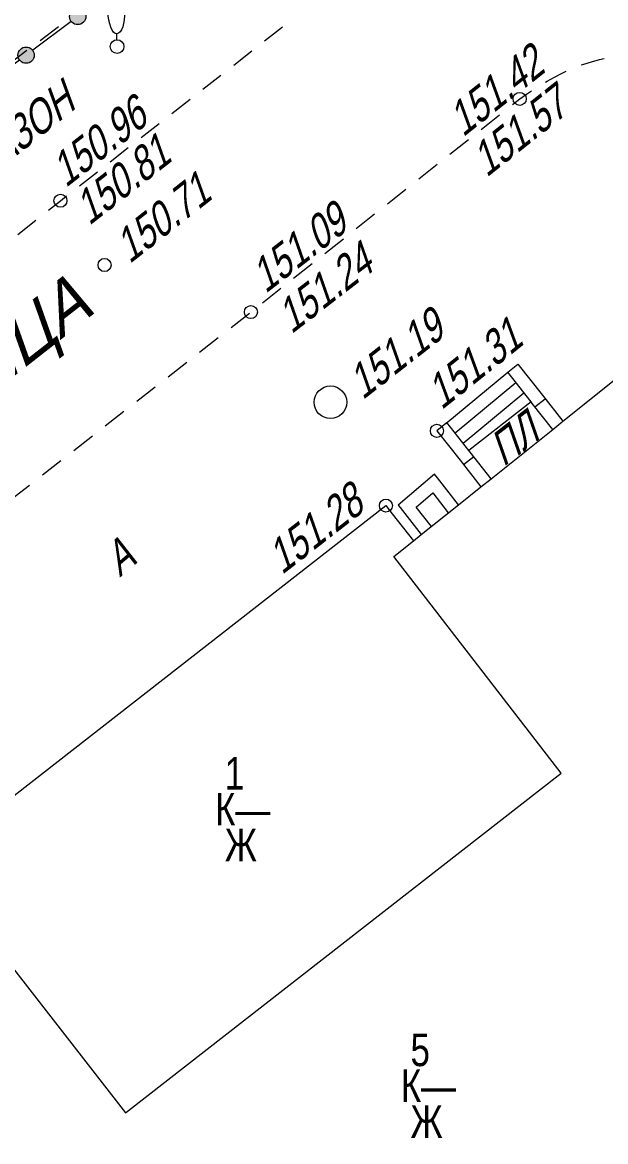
# Model space of a CAD drawing. Header units: metres. Extents: x 382 to 851, y 14083 to 14440.
# Drawn here: x 524.41 to 542.3, y 14153.01 to 14187.34 of the extents above; entities that cross this region are included whole.
import ezdxf
from ezdxf.enums import TextEntityAlignment as Align

# ---------------------------------------------------------------- set-up
doc = ezdxf.new("R2010")
doc.units = ezdxf.units.M
doc.header["$MEASUREMENT"] = 0
for name, color, linetype, lineweight in [('Бортовой камень', 7, 'Continuous', 25), ('Внутреннее заполнение', 7, 'Continuous', 25), ('Горизонтали', 7, 'Continuous', 25), ('Граница площадки', 7, 'Continuous', 25), ('Граница улицы', 7, 'Continuous', 25), ('Здания', 7, 'Continuous', 25), ('Колодцы', 7, 'Continuous', 25), ('Крыльца', 7, 'Continuous', 25), ('Леса и газоны', 7, 'Continuous', 25), ('ЛЭП', 7, 'Continuous', 25), ('Ограды', 7, 'Continuous', 25), ('Отдельно стоящее дерево', 7, 'Continuous', 25), ('Части зданий', 7, 'Continuous', 25)]:
    doc.layers.add(name, color=color, linetype=linetype, lineweight=lineweight)
doc.styles.add('Style-RUSSIAN_1251', font='RUSSIAN_1251.shx')
doc.styles.add('Style-RUSSIAN_1251 I 0.32289', font='RUSSIAN_1251.shx', dxfattribs={"oblique": 18.5})

# ---------------------------------------------------------------- blocks, each defined once
blk = doc.blocks.new('PIKET_575')
at = {"layer": 'Горизонтали', "color": 251, "linetype": 'Continuous', "lineweight": 9}
blk.add_arc((0, 0), 0.2, 0, 360, dxfattribs=at)
blk = doc.blocks.new('msdElementTypeLine_76')
at = {"layer": 'ЛЭП', "color": 251, "linetype": 'Continuous', "lineweight": 9}
for p, q in [((27.087, 20.873), (29.068, 22.398)), ((2.115, 1.659), (0.134, 0.134))]:
    blk.add_line(p, q, dxfattribs=at)
at = {"layer": 'ЛЭП', "color": 251, "linetype": 'Continuous', "lineweight": 9, "flags": 128}
for points in [[(27.4, 21.284), (27.087, 20.873), (27.565, 21.073)], [(1.802, 1.248), (2.115, 1.659), (1.637, 1.459)]]:
    blk.add_lwpolyline(points, dxfattribs=at)
blk = doc.blocks.new('msdElementTypeLineString_234')
at = {"layer": 'Ограды', "linetype": 'Continuous', "lineweight": 9}
h = blk.add_hatch(color=251, dxfattribs=at)
edge = h.paths.add_edge_path()
edge.add_arc((35.895, 26.87), 0.25, 0, 360)
h = blk.add_hatch(color=251, dxfattribs=at)
edge = h.paths.add_edge_path()
edge.add_arc((34.3, 25.702), 0.25, 0, 360)
h = blk.add_hatch(color=251, dxfattribs=at)
edge = h.paths.add_edge_path()
edge.add_arc((32.705, 24.534), 0.25, 0, 360)
h = blk.add_hatch(color=251, dxfattribs=at)
edge = h.paths.add_edge_path()
edge.add_arc((31.109, 23.365), 0.25, 0, 360)
h = blk.add_hatch(color=251, dxfattribs=at)
edge = h.paths.add_edge_path()
edge.add_arc((29.525, 22.182), 0.25, 0, 360)
h = blk.add_hatch(color=251, dxfattribs=at)
edge = h.paths.add_edge_path()
edge.add_arc((27.943, 20.997), 0.25, 0, 360)
h = blk.add_hatch(color=251, dxfattribs=at)
edge = h.paths.add_edge_path()
edge.add_arc((26.361, 19.811), 0.25, 0, 360)
h = blk.add_hatch(color=251, dxfattribs=at)
edge = h.paths.add_edge_path()
edge.add_arc((24.778, 18.625), 0.25, 0, 360)
h = blk.add_hatch(color=251, dxfattribs=at)
edge = h.paths.add_edge_path()
edge.add_arc((23.196, 17.439), 0.25, 0, 360)
h = blk.add_hatch(color=251, dxfattribs=at)
edge = h.paths.add_edge_path()
edge.add_arc((21.614, 16.253), 0.25, 0, 360)
h = blk.add_hatch(color=251, dxfattribs=at)
edge = h.paths.add_edge_path()
edge.add_arc((20.032, 15.067), 0.25, 0, 360)
h = blk.add_hatch(color=251, dxfattribs=at)
edge = h.paths.add_edge_path()
edge.add_arc((18.45, 13.882), 0.25, 0, 360)
h = blk.add_hatch(color=251, dxfattribs=at)
edge = h.paths.add_edge_path()
edge.add_arc((16.867, 12.696), 0.25, 0, 360)
h = blk.add_hatch(color=251, dxfattribs=at)
edge = h.paths.add_edge_path()
edge.add_arc((15.285, 11.51), 0.25, 0, 360)
h = blk.add_hatch(color=251, dxfattribs=at)
edge = h.paths.add_edge_path()
edge.add_arc((13.703, 10.324), 0.25, 0, 360)
h = blk.add_hatch(color=251, dxfattribs=at)
edge = h.paths.add_edge_path()
edge.add_arc((12.121, 9.138), 0.25, 0, 360)
h = blk.add_hatch(color=251, dxfattribs=at)
edge = h.paths.add_edge_path()
edge.add_arc((10.539, 7.952), 0.25, 0, 360)
h = blk.add_hatch(color=251, dxfattribs=at)
edge = h.paths.add_edge_path()
edge.add_arc((8.957, 6.766), 0.25, 0, 360)
h = blk.add_hatch(color=251, dxfattribs=at)
edge = h.paths.add_edge_path()
edge.add_arc((7.374, 5.581), 0.25, 0, 360)
h = blk.add_hatch(color=251, dxfattribs=at)
edge = h.paths.add_edge_path()
edge.add_arc((5.791, 4.397), 0.25, 0, 360)
h = blk.add_hatch(color=251, dxfattribs=at)
edge = h.paths.add_edge_path()
edge.add_arc((4.208, 3.212), 0.25, 0, 360)
h = blk.add_hatch(color=251, dxfattribs=at)
edge = h.paths.add_edge_path()
edge.add_arc((2.624, 2.028), 0.25, 0, 360)
h = blk.add_hatch(color=251, dxfattribs=at)
edge = h.paths.add_edge_path()
edge.add_arc((1.041, 0.843), 0.25, 0, 360)
at = {"layer": 'Ограды', "color": 251, "linetype": 'Continuous', "lineweight": 9}
for p, q in [((36.693, 27.454), (36.097, 27.018)), ((35.693, 26.722), (34.502, 25.85)), ((34.098, 25.554), (32.906, 24.681)), ((32.503, 24.386), (31.311, 23.513)), ((29.325, 22.033), (28.143, 21.147)), ((27.743, 20.847), (26.561, 19.961)), ((26.161, 19.661), (24.979, 18.775)), ((24.579, 18.475), (23.396, 17.589)), ((22.996, 17.289), (21.814, 16.403)), ((21.414, 16.103), (20.232, 15.217)), ((19.832, 14.918), (18.65, 14.032)), ((18.25, 13.732), (17.068, 12.846)), ((16.668, 12.546), (15.485, 11.66)), ((15.085, 11.36), (13.903, 10.474)), ((13.503, 10.174), (12.321, 9.288)), ((11.921, 8.988), (10.739, 8.102)), ((10.339, 7.802), (9.157, 6.916)), ((7.174, 5.432), (5.991, 4.547)), ((5.591, 4.247), (4.408, 3.362)), ((4.008, 3.062), (2.825, 2.177)), ((2.424, 1.878), (1.242, 0.993)), ((0.841, 0.693), (0.25, 0.251))]:
    blk.add_line(p, q, dxfattribs=at)
at = {"layer": 'Ограды', "color": 251, "linetype": 'Continuous', "lineweight": 9, "flags": 128}
for points in [[(30.908, 23.218), (30.848, 23.174), (29.725, 22.332)], [(8.757, 6.617), (8.396, 6.346), (7.574, 5.731)]]:
    blk.add_lwpolyline(points, dxfattribs=at)
at = {"layer": 'Ограды', "color": 251, "linetype": 'Continuous', "lineweight": 9}
for centre in [(35.895, 26.87), (35.895, 26.87), (34.3, 25.702), (34.3, 25.702), (32.705, 24.534), (32.705, 24.534), (31.109, 23.365), (31.109, 23.365), (29.525, 22.182), (29.525, 22.182), (27.943, 20.997), (27.943, 20.997), (26.361, 19.811), (26.361, 19.811), (24.778, 18.625), (24.778, 18.625), (23.196, 17.439), (23.196, 17.439), (21.614, 16.253), (21.614, 16.253), (20.032, 15.067), (20.032, 15.067), (18.45, 13.882), (18.45, 13.882), (16.867, 12.696), (16.867, 12.696), (15.285, 11.51), (15.285, 11.51), (13.703, 10.324), (13.703, 10.324), (12.121, 9.138), (12.121, 9.138), (10.539, 7.952), (10.539, 7.952), (8.957, 6.766), (8.957, 6.766), (7.374, 5.581), (7.374, 5.581), (5.791, 4.397), (5.791, 4.397), (4.208, 3.212), (4.208, 3.212), (2.624, 2.028), (2.624, 2.028), (1.041, 0.843), (1.041, 0.843)]:
    blk.add_circle(centre, 0.25, dxfattribs=at)
blk = doc.blocks.new('PIKET_616')
at = {"layer": 'Горизонтали', "color": 251, "linetype": 'Continuous', "lineweight": 9}
blk.add_arc((0, 0), 0.2, 0, 360, dxfattribs=at)
blk = doc.blocks.new('KOLOD_125')
at = {"layer": 'Колодцы', "color": 251, "linetype": 'Continuous', "lineweight": 9}
blk.add_arc((0, 0), 0.5, 0, 360, dxfattribs=at)
blk = doc.blocks.new('PIKET_620')
at = {"layer": 'Горизонтали', "color": 251, "linetype": 'Continuous', "lineweight": 9}
blk.add_arc((0, 0), 0.2, 0, 360, dxfattribs=at)
blk = doc.blocks.new('PIKET_623')
at = {"layer": 'Горизонтали', "color": 251, "linetype": 'Continuous', "lineweight": 9}
blk.add_arc((0, 0), 0.2, 0, 360, dxfattribs=at)
blk = doc.blocks.new('PIKET_664')
at = {"layer": 'Горизонтали', "color": 251, "linetype": 'Continuous', "lineweight": 9}
blk.add_arc((0, 0), 0.2, 0, 360, dxfattribs=at)
blk = doc.blocks.new('msdElementTypeLineString_247')
at = {"layer": 'Граница площадки', "color": 251, "linetype": 'Continuous', "lineweight": 9}
for p, q in [((25.524, 16.513), (24.954, 16.086)), ((24.554, 15.786), (23.984, 15.359))]:
    blk.add_line(p, q, dxfattribs=at)
blk = doc.blocks.new('DEREVO_621')
at = {"layer": 'Отдельно стоящее дерево', "color": 251, "linetype": 'Continuous', "lineweight": 9, "flags": 128}
blk.add_lwpolyline([(-0.007, 0.21), (-0.007, 0.393)], dxfattribs=at)
at = {"layer": 'Отдельно стоящее дерево', "color": 251, "linetype": 'Continuous', "lineweight": 9}
blk.add_arc((0, 0), 0.21, 0, 359.99999, dxfattribs=at)
blk.add_ellipse((-0.0255, 1.088), major_axis=(-0.0185, 0.695), ratio=0.3698286, dxfattribs=at)
blk = doc.blocks.new('PIKET_710')
at = {"layer": 'Горизонтали', "color": 251, "linetype": 'Continuous', "lineweight": 9}
blk.add_arc((0, 0), 0.2, 0, 360, dxfattribs=at)
blk = doc.blocks.new('msdElementTypeLineString_255')
at = {"layer": 'Бортовой камень', "color": 251, "linetype": 'Continuous', "lineweight": 9}
for p, q in [((31.84, 25.064), (32.393, 25.497)), ((30.894, 24.323), (31.447, 24.756)), ((29.947, 23.582), (30.5, 24.015)), ((29.001, 22.841), (29.554, 23.274)), ((28.054, 22.1), (28.607, 22.533)), ((27.108, 21.359), (27.66, 21.792)), ((26.161, 20.618), (26.714, 21.051)), ((24.271, 19.132), (24.823, 19.566))]:
    blk.add_line(p, q, dxfattribs=at)
at = {"layer": 'Бортовой камень', "color": 251, "linetype": 'Continuous', "lineweight": 9, "flags": 128}
blk.add_lwpolyline([(25.215, 19.876), (25.581, 20.164), (25.767, 20.31)], dxfattribs=at)
blk = doc.blocks.new('msdElementTypeLineString_277')
at = {"layer": 'Бортовой камень', "color": 251, "linetype": 'Continuous', "lineweight": 9}
for p, q in [((33.203, 27.984), (33.77, 28.434)), ((32.245, 27.224), (32.812, 27.673)), ((31.287, 26.463), (31.853, 26.913)), ((30.328, 25.702), (30.895, 26.152)), ((29.37, 24.942), (29.937, 25.392)), ((28.412, 24.181), (28.978, 24.631)), ((27.453, 23.421), (28.02, 23.871)), ((26.495, 22.66), (27.062, 23.11)), ((25.533, 21.904), (26.103, 22.35)), ((24.569, 21.151), (25.139, 21.597)), ((23.605, 20.398), (24.175, 20.843)), ((22.641, 19.645), (23.211, 20.09)), ((21.677, 18.891), (22.247, 19.337)), ((20.713, 18.138), (21.283, 18.584)), ((19.749, 17.385), (20.319, 17.83)), ((18.785, 16.632), (19.355, 17.077)), ((17.821, 15.878), (18.391, 16.324)), ((16.857, 15.125), (17.427, 15.571)), ((15.893, 14.372), (16.463, 14.817)), ((13.962, 12.869), (14.533, 13.313)), ((12.996, 12.118), (13.567, 12.562)), ((12.03, 11.367), (12.601, 11.811)), ((11.064, 10.617), (11.635, 11.061)), ((10.098, 9.866), (10.669, 10.31)), ((9.132, 9.115), (9.703, 9.559)), ((8.166, 8.364), (8.737, 8.808)), ((7.2, 7.614), (7.771, 8.058)), ((6.234, 6.863), (6.805, 7.307)), ((5.268, 6.112), (5.839, 6.556)), ((4.302, 5.361), (4.873, 5.805)), ((3.336, 4.61), (3.907, 5.054)), ((0, 0), (0.15, 0.329))]:
    blk.add_line(p, q, dxfattribs=at)
at = {"layer": 'Бортовой камень', "color": 251, "linetype": 'Continuous', "lineweight": 9, "flags": 128}
for points in [[(37.459, 30.261), (37.566, 30.282), (37.814, 30.329)], [(36.274, 29.96), (36.353, 29.988), (36.59, 30.061), (36.83, 30.125), (36.97, 30.157)], [(35.175, 29.429), (35.232, 29.463), (35.448, 29.587), (35.668, 29.703), (35.812, 29.771)], [(34.162, 28.745), (34.384, 28.921), (34.594, 29.061), (34.751, 29.163)], [(14.928, 13.62), (15.377, 13.969), (15.499, 14.064)], [(2.439, 3.78), (2.621, 3.961), (2.889, 4.218), (2.959, 4.283)], [(1.614, 2.878), (1.619, 2.884), (1.855, 3.164), (2.09, 3.422)], [(0.927, 1.867), (0.994, 1.984), (1.189, 2.294), (1.315, 2.477)], [(0.362, 0.782), (0.472, 1.011), (0.638, 1.341), (0.685, 1.429)]]:
    blk.add_lwpolyline(points, dxfattribs=at)
blk = doc.blocks.new('msdElementTypeTextNode_26')
at = {"layer": 'Здания', "color": 251, "linetype": 'Continuous', "lineweight": 9, "style": 'Style-RUSSIAN_1251', "width": 0.799996}
for s, p in [(' 1 ', (0, 1.100001)), ('К—', (0, 0.000001)), (' Ж', (0, -1.100999))]:
    blk.add_text(s, height=1.000002, dxfattribs=at).set_placement(p, align=Align.MIDDLE_LEFT)
blk = doc.blocks.new('msdElementTypeTextNode_27')
at = {"layer": 'Здания', "color": 251, "linetype": 'Continuous', "lineweight": 9, "style": 'Style-RUSSIAN_1251', "width": 0.799996}
for s, p in [(' 5 ', (0, 1.100001)), ('К—', (0, 0.000001)), (' Ж', (0, -1.100999))]:
    blk.add_text(s, height=1.000002, dxfattribs=at).set_placement(p, align=Align.MIDDLE_LEFT)

msp = doc.modelspace()

# ---------------------------------------------------------------- linework, layer by layer
at = {"layer": 'Внутреннее заполнение', "color": 251, "linetype": 'Continuous', "lineweight": 9}
for p, q in [((540.13, 14175.547), (540.444, 14175.794)), ((538.256, 14174.016), (537.941, 14173.769))]:
    msp.add_line(p, q, dxfattribs=at)
at = {"layer": 'Внутреннее заполнение', "color": 251, "linetype": 'Continuous', "lineweight": 9, "flags": 128}
for points in [[(537.68, 14174.75), (539.546, 14176.29)], [(537.927, 14174.435), (539.793, 14175.976)], [(536.956, 14171.877), (536.491, 14172.473), (536.997, 14172.904), (537.474, 14172.292)]]:
    msp.add_lwpolyline(points, dxfattribs=at)
at = {"layer": 'Здания', "color": 251, "linetype": 'Continuous', "lineweight": 9, "flags": 128}
for points in [[(540.933, 14164.306), (535.802, 14170.953), (536.404, 14171.435), (536.643, 14171.627), (537.787, 14172.542), (538.473, 14173.091), (538.785, 14173.341), (540.674, 14174.853), (540.986, 14175.103), (546.473, 14179.495), (548.398, 14177.001), (548.642, 14176.685), (549.995, 14174.931), (550.728, 14173.981), (555.938, 14167.232), (556.182, 14166.915), (556.841, 14166.059), (557.331, 14165.427), (558.565, 14163.828), (544.221, 14152.508), (537.661, 14147.332), (530.065, 14141.337), (528.853, 14140.381), (524.02, 14136.567)], [(521.788, 14160.037), (521.206, 14160.785), (520.943, 14161.122), (535.561, 14172.517), (535.755, 14172.268), (536.404, 14171.435)], [(522.416, 14160.52), (527.578, 14153.895), (540.933, 14164.306)]]:
    msp.add_lwpolyline(points, dxfattribs=at)
at = {"layer": 'Крыльца', "color": 251, "linetype": 'Continuous', "lineweight": 9, "flags": 128}
for points in [[(540.674, 14174.853), (540.046, 14175.654), (540.011, 14175.698), (539.299, 14176.605), (539.608, 14176.86), (540.36, 14175.902), (540.986, 14175.103)], [(537.394, 14175.033), (539.299, 14176.605)], [(540.011, 14175.698), (538.108, 14174.205)], [(538.785, 14173.341), (538.147, 14174.155), (538.108, 14174.205), (537.433, 14175.065), (537.394, 14175.033), (537.124, 14174.81), (537.833, 14173.907), (538.473, 14173.091)]]:
    msp.add_lwpolyline(points, dxfattribs=at)
at = {"layer": 'Части зданий', "color": 251, "linetype": 'Continuous', "lineweight": 9, "flags": 128}
msp.add_lwpolyline([(537.787, 14172.542), (537.145, 14173.365), (537.055, 14173.48), (535.94, 14172.529), (535.996, 14172.457), (536.643, 14171.627)], dxfattribs=at)

# ---------------------------------------------------------------- block references
at = {"layer": 'Бортовой камень', "color": 251, "linetype": 'Continuous', "lineweight": 9}
for name, p in [('msdElementTypeLineString_255', (500, 14161.705)), ('msdElementTypeLineString_277', (505.278, 14156.072))]:
    msp.add_blockref(name, p, dxfattribs=at)
at = {"layer": 'Горизонтали', "color": 251, "linetype": 'Continuous', "lineweight": 9}
for name, p in [('PIKET_710', (539.662, 14184.993)), ('PIKET_575', (525.581, 14181.869)), ('PIKET_616', (526.932, 14179.897)), ('PIKET_664', (531.421, 14178.453)), ('PIKET_623', (537.124, 14174.81)), ('PIKET_620', (535.561, 14172.517))]:
    msp.add_blockref(name, p, dxfattribs=at)
at = {"layer": 'Граница площадки', "color": 251, "linetype": 'Continuous', "lineweight": 9}
msp.add_blockref('msdElementTypeLineString_247', (500, 14170.691), dxfattribs=at)
at = {"layer": 'Здания', "color": 251, "linetype": 'Continuous', "lineweight": 9}
for name, p in [('msdElementTypeTextNode_26', (530.323, 14163.206)), ('msdElementTypeTextNode_27', (536.018, 14154.725))]:
    msp.add_blockref(name, p, dxfattribs=at)
at = {"layer": 'Колодцы', "color": 251, "linetype": 'Continuous', "lineweight": 9}
msp.add_blockref('KOLOD_125', (533.86, 14175.687), dxfattribs=at)
at = {"layer": 'ЛЭП', "color": 251, "linetype": 'Continuous', "lineweight": 9}
msp.add_blockref('msdElementTypeLine_76', (506.071, 14167.895), dxfattribs=at)
at = {"layer": 'Ограды', "color": 251, "linetype": 'Continuous', "lineweight": 9}
msp.add_blockref('msdElementTypeLineString_234', (499.75, 14167.708), dxfattribs=at)
at = {"layer": 'Отдельно стоящее дерево', "color": 251, "linetype": 'Continuous', "lineweight": 9}
msp.add_blockref('DEREVO_621', (527.319, 14186.597), dxfattribs=at)

# ---------------------------------------------------------------- texts
at = {"layer": 'Горизонтали', "color": 251, "linetype": 'Continuous', "lineweight": 9, "style": 'Style-RUSSIAN_1251 I 0.32289', "oblique": 18.5}
for s, rotation, width, p in [('151.42', 38.4353, 0.8, (537.922, 14183.804)), ('151.57', 38.4353, 0.8, (538.646, 14182.568)), ('150.81', 38.0561, 0.799996, (526.46, 14181.09)), ('150.71', 38.2422, 0.8, (527.698, 14179.916)), ('151.09', 37.7929, 0.8, (531.866, 14179.005)), ('151.24', 37.7929, 0.8, (532.66, 14177.762)), ('151.31', 38.6768, 0.799996, (537.264, 14175.435)), ('151.28', 37.9382, 0.799996, (532.37, 14170.379))]:
    msp.add_text(s, height=1, rotation=rotation, dxfattribs=dict(at, width=width)).set_placement(p)
at = {"layer": 'Горизонтали', "color": 251, "linetype": 'Continuous', "lineweight": 9, "style": 'Style-RUSSIAN_1251 I 0.32289', "oblique": 18.5, "width": 0.799996}
msp.add_text('150.96', height=1, rotation=38.0561, dxfattribs=at).set_placement((525.126, 14183.04), align=Align.TOP_LEFT)
at = {"layer": 'Граница улицы', "color": 251, "linetype": 'Continuous', "lineweight": 9, "style": 'Style-RUSSIAN_1251 I 0.32289', "oblique": 18.5}
msp.add_text('УЛИЦА', height=1.5, rotation=38.0561, dxfattribs=at).set_placement((521.224, 14174.188))
at = {"layer": 'Граница улицы', "color": 251, "linetype": 'Continuous', "lineweight": 9, "style": 'Style-RUSSIAN_1251 I 0.32289', "oblique": 18.5, "width": 0.799996}
msp.add_text('А', height=1, rotation=40.2921, dxfattribs=at).set_placement((527.401, 14170.307))
at = {"layer": 'Колодцы', "color": 251, "linetype": 'Continuous', "lineweight": 9, "style": 'Style-RUSSIAN_1251 I 0.32289', "oblique": 18.5, "width": 0.799996}
msp.add_text('151.19', height=1, rotation=37.9382, dxfattribs=at).set_placement((534.846, 14175.743))
at = {"layer": 'Крыльца', "color": 251, "linetype": 'Continuous', "lineweight": 9, "style": 'Style-RUSSIAN_1251 I 0.32289', "oblique": 18.5, "width": 0.799996}
msp.add_text('ПЛ', height=1, rotation=37.7991, dxfattribs=at).set_placement((539.166, 14173.693))
at = {"layer": 'Леса и газоны', "color": 251, "linetype": 'Continuous', "lineweight": 9, "style": 'Style-RUSSIAN_1251 I 0.32289', "oblique": 18.5, "width": 0.799996}
msp.add_text('ГАЗОН', height=1, rotation=38.5506, dxfattribs=at).set_placement((523.325, 14182.519))

doc.saveas('drawing.dxf')
